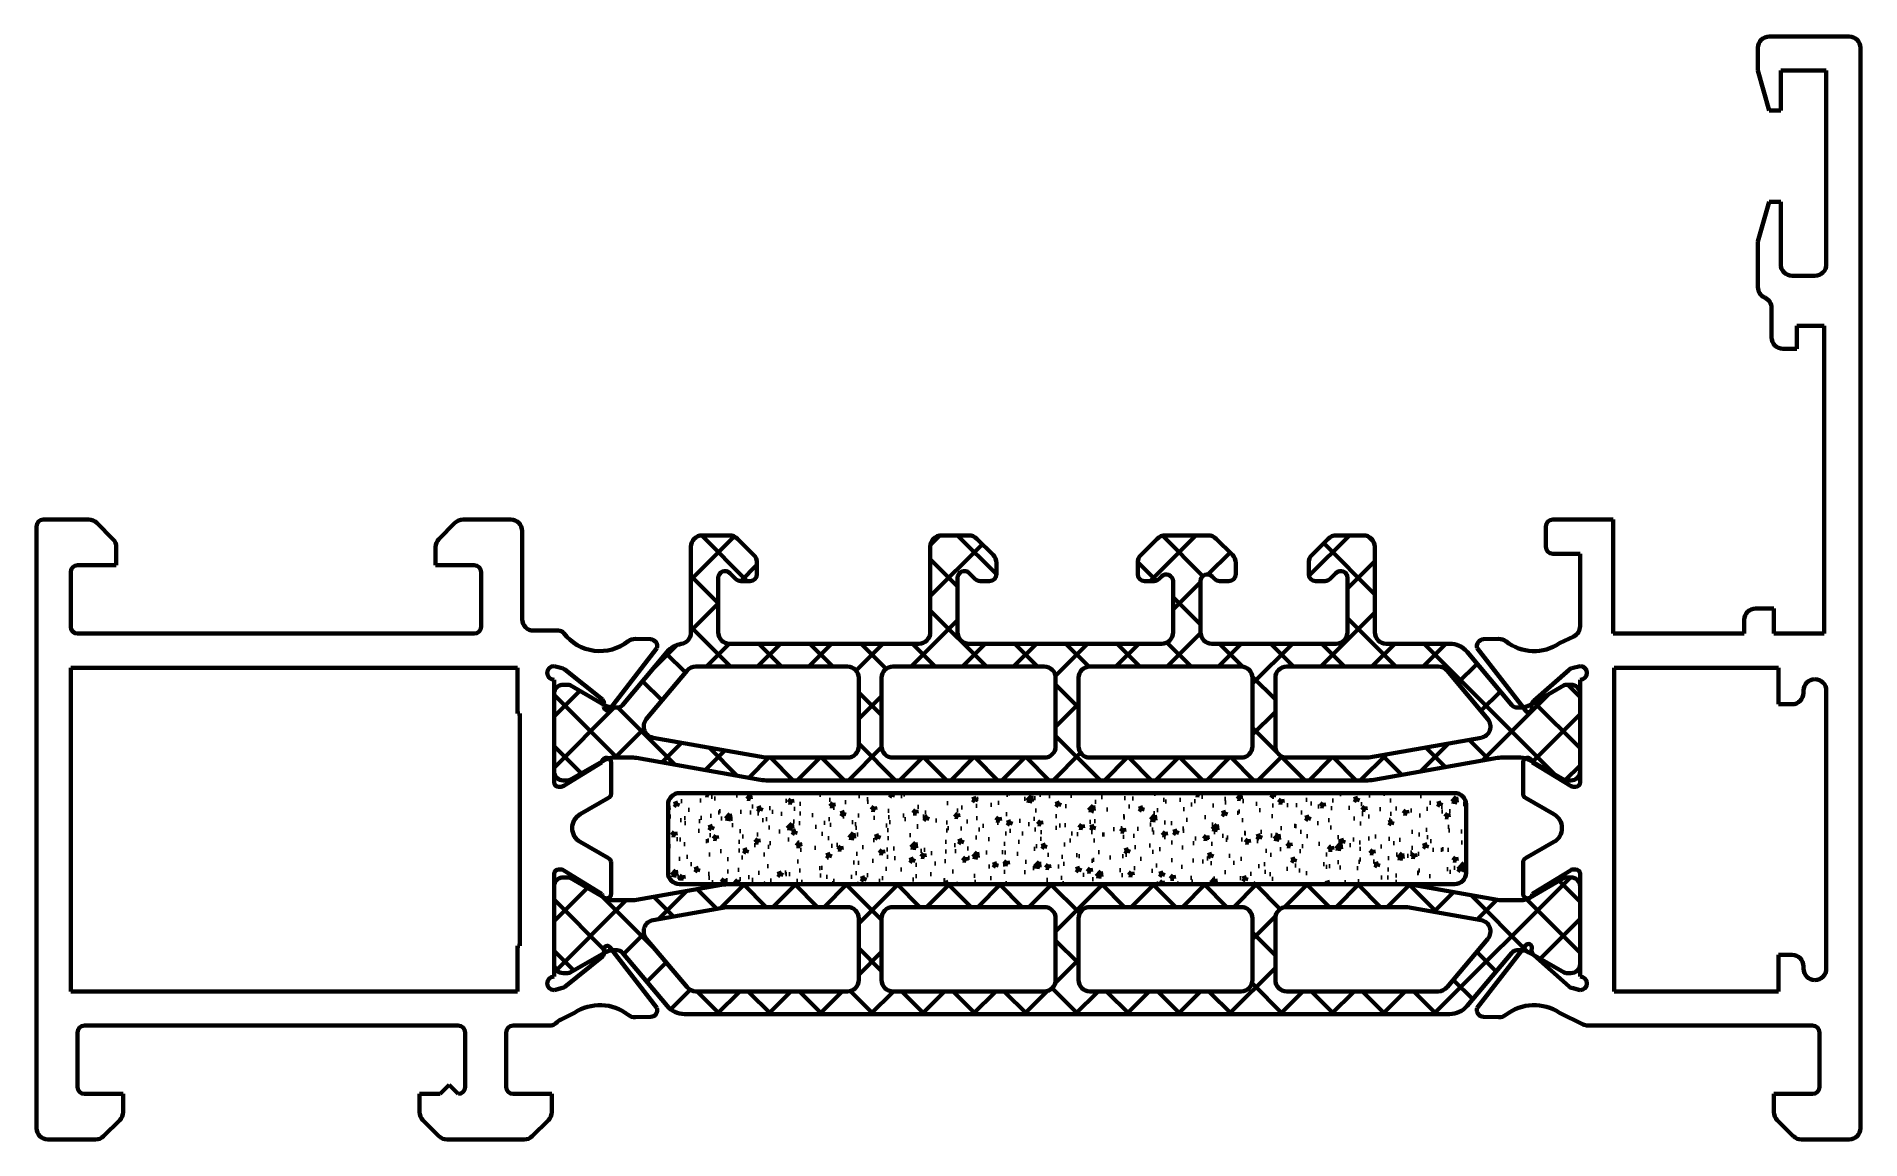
# Model space of a CAD drawing. Header units: millimetres. Extents: x -26.4 to 53.6, y 85.7 to 134.1.
import ezdxf

# ---------------------------------------------------------------- set-up
doc = ezdxf.new("R2010")
doc.units = ezdxf.units.MM
pattern_1 = [(45, (-228.8595, 43.0343), (-1.122532, 1.122532), []), (135, (-228.8595, 43.0343), (-1.122532, -1.122532), [])]

msp = doc.modelspace()

# ---------------------------------------------------------------- hatches: boundary and pattern name
at = {"lineweight": 100}
h = msp.add_hatch(dxfattribs=at)
h.set_pattern_fill('ANSI37', color=8, scale=0.5, style=0)
h.set_pattern_definition(pattern_1)
h.paths.add_polyline_path([(-0.704, 104.804, -0.223481), (-0.935, 104.695), (-1.098, 104.695, -0.131829), (-1.498, 104.803), (-2.999, 105.671, 0.240571), (-3.181, 105.676, 0.50902), (-3.704, 105.295), (-3.704, 101.895, 0.50902), (-3.181, 101.514, 0.253199), (-2.991, 101.524), (-1.498, 102.388, -0.131829), (-1.098, 102.495), (-0.156, 102.495), (5.343, 101.525, 0.043661), (5.691, 101.495), (31.901, 101.495, 0.043661), (32.248, 101.525), (37.747, 102.495), (38.69, 102.495, -0.131829), (39.09, 102.388), (40.591, 101.52, 0.240571), (40.773, 101.514, 0.50902), (41.296, 101.895), (41.296, 105.295, 0.50902), (40.773, 105.676, 0.253199), (40.583, 105.666), (39.09, 104.803, -0.131829), (38.69, 104.695), (38.527, 104.695, -0.21991), (38.298, 104.801), (36.337, 107.138, 0.221695), (35.571, 107.495), (32.796, 107.495, -0.414214), (32.296, 107.995), (32.296, 111.745, 0.414214), (31.796, 112.245), (30.603, 112.245, 0.198912), (30.249, 112.099), (29.542, 111.392, 0.198912), (29.396, 111.038), (29.396, 110.545, 0.414214), (29.696, 110.245), (30.11, 110.245, 0.198912), (30.322, 110.333), (30.584, 110.594, -0.668179), (31.096, 110.382), (31.096, 107.995, -0.414214), (30.596, 107.495), (25.146, 107.495, -0.414214), (24.646, 107.995), (24.646, 110.232, -0.668179), (25.158, 110.444), (25.27, 110.333, 0.198912), (25.482, 110.245), (25.896, 110.245, 0.414214), (26.196, 110.545), (26.196, 111.038, 0.198912), (26.049, 111.392), (25.342, 112.099, 0.198912), (24.989, 112.245), (23.103, 112.245, 0.198912), (22.749, 112.099), (22.042, 111.392, 0.198912), (21.896, 111.038), (21.896, 110.545, 0.414214), (22.196, 110.245), (22.61, 110.245, 0.277739), (22.887, 110.384, -0.765441), (23.446, 110.232), (23.446, 107.995, -0.414214), (22.946, 107.495), (14.496, 107.495, -0.414214), (13.996, 107.995), (13.996, 110.382, -0.668179), (14.508, 110.594), (14.77, 110.333, 0.198912), (14.982, 110.245), (15.396, 110.245, 0.414214), (15.696, 110.545), (15.696, 111.038, 0.198912), (15.549, 111.392), (14.842, 112.099, 0.198912), (14.489, 112.245), (13.296, 112.245, 0.414214), (12.796, 111.745), (12.796, 107.995, -0.414214), (12.296, 107.495), (3.996, 107.495, -0.414214), (3.496, 107.995), (3.496, 110.382, -0.668179), (4.008, 110.594), (4.27, 110.333, 0.198912), (4.482, 110.245), (4.896, 110.245, 0.414214), (5.196, 110.545), (5.196, 111.038, 0.198912), (5.049, 111.392), (4.342, 112.099, 0.198912), (3.989, 112.245), (2.796, 112.245, 0.414214), (2.296, 111.745), (2.296, 107.978, -0.370782), (1.871, 107.484, 0.182522), (1.255, 107.138)])
h.paths.add_polyline_path([(2.132, 106.316, -0.221695), (2.515, 106.495), (9.161, 106.495, -0.414214), (9.661, 105.995), (9.661, 102.995, -0.414214), (9.161, 102.495), (5.603, 102.495), (0.639, 103.37, -0.57735), (0.343, 104.184)], flags=16)
h.paths.add_polyline_path([(10.661, 105.995, -0.414214), (11.161, 106.495), (17.796, 106.495, -0.414214), (18.296, 105.995), (18.296, 102.995, -0.414214), (17.796, 102.495), (11.161, 102.495, -0.414214), (10.661, 102.995)], flags=16)
h.paths.add_polyline_path([(19.296, 105.995, -0.414214), (19.796, 106.495), (26.431, 106.495, -0.414214), (26.931, 105.995), (26.931, 102.995, -0.414214), (26.431, 102.495), (19.796, 102.495, -0.414214), (19.296, 102.995)], flags=16)
h.paths.add_polyline_path([(27.931, 105.995, -0.414214), (28.431, 106.495), (35.077, 106.495, -0.221695), (35.46, 106.316), (37.249, 104.184, -0.57735), (36.953, 103.37), (31.989, 102.495), (28.431, 102.495, -0.414214), (27.931, 102.995)], flags=16)
h = msp.add_hatch(dxfattribs=at)
h.set_pattern_fill('AR-CONC', color=8, scale=0.01, style=0)
h.set_pattern_definition([(50, (186.3985, -1836.2919), (1.8218467, -0.1593909), [0.1905, -2.0955]), (355, (186.3985, -1836.2919), (-0.3524283, 1.9105664), [0.1524, -1.6764]), (100.451, (186.5503, -1836.3052), (1.469425, 1.7511669), [0.1619, -1.7809]), (46.1842, (186.3985, -1835.7839), (2.7107904, -0.4204233), [0.28575, -3.14325]), (96.6356, (186.6244, -1835.819), (2.3740423, 2.4742556), [0.24285, -2.67135]), (351.184, (186.3985, -1835.784), (2.374046, 2.474251), [0.2286, -2.5146]), (21, (186.6525, -1835.9109), (1.5161488, -1.0226552), [0.1905, -2.0955]), (326, (186.6525, -1835.9109), (0.6180203, 1.8418797), [0.1524, -1.6764]), (71.4514, (186.7789, -1835.9961), (2.1341649, 0.8192286), [0.1619, -1.7809]), (37.5, (186.3985, -1836.2919), (0.03088603, 0.84555039), [0, -1.65608, 0, -1.7018, 0, -1.68275]), (7.5, (186.3985, -1836.2919), (0.66819663, 1.00180575), [0, -0.97028, 0, -1.61798, 0, -0.64135]), (327.5, (185.8321, -1836.2919), (1.35590595, -0.05728744), [0, -0.635, 0, -1.9812, 0, -2.6289]), (317.5, (185.5781, -1836.2919), (1.4812918, 0.2542649), [0, -0.8255, 0, -1.31572, 0, -1.8669])])
edge = h.paths.add_edge_path()
edge.add_line((1.296, 100.441), (1.296, 97.441))
edge.add_arc((1.796, 97.441), 0.5, 180, 270)
edge.add_line((1.796, 96.941), (35.796, 96.941))
edge.add_arc((35.796, 97.441), 0.5, 270, 360)
edge.add_line((36.296, 97.441), (36.296, 100.441))
edge.add_arc((35.796, 100.441), 0.5, 0, 90)
edge.add_line((35.796, 100.941), (1.796, 100.941))
edge.add_arc((1.796, 100.441), 0.5, 90, 180)
h = msp.add_hatch(dxfattribs=at)
h.set_pattern_fill('ANSI37', color=8, scale=0.5, style=0)
h.set_pattern_definition(pattern_1)
edge = h.paths.add_edge_path(flags=16)
edge.add_line((28.431, 92.241), (35.077, 92.241))
edge.add_arc((35.077, 92.741), 0.5, 270, 320)
edge.add_line((35.46, 92.42), (37.249, 94.552))
edge.add_arc((36.866, 94.874), 0.5, 320, 440)
edge.add_line((36.953, 95.366), (33.733, 95.934))
edge.add_arc((33.646, 95.441), 0.5, 80, 90)
edge.add_line((33.646, 95.941), (28.431, 95.941))
edge.add_arc((28.431, 95.441), 0.5, 90, 180)
edge.add_line((27.931, 95.441), (27.931, 92.741))
edge.add_arc((28.431, 92.741), 0.5, 180, 270)
edge = h.paths.add_edge_path(flags=16)
edge.add_line((26.431, 95.941), (19.796, 95.941))
edge.add_arc((19.796, 95.441), 0.5, 90, 180)
edge.add_line((19.296, 95.441), (19.296, 92.741))
edge.add_arc((19.796, 92.741), 0.5, 180, 270)
edge.add_line((19.796, 92.241), (26.431, 92.241))
edge.add_arc((26.431, 92.741), 0.5, 270, 360)
edge.add_line((26.931, 92.741), (26.931, 95.441))
edge.add_arc((26.431, 95.441), 0.5, 360, 450)
edge = h.paths.add_edge_path(flags=16)
edge.add_line((17.796, 95.941), (11.161, 95.941))
edge.add_arc((11.161, 95.441), 0.5, 90, 180)
edge.add_line((10.661, 95.441), (10.661, 92.741))
edge.add_arc((11.161, 92.741), 0.5, 180, 270)
edge.add_line((11.161, 92.241), (17.796, 92.241))
edge.add_arc((17.796, 92.741), 0.5, 270, 360)
edge.add_line((18.296, 92.741), (18.296, 95.441))
edge.add_arc((17.796, 95.441), 0.5, 360, 450)
edge = h.paths.add_edge_path()
edge.add_line((18.796, 96.941), (3.989, 96.941))
edge.add_arc((3.989, 94.941), 2, 90, 100)
edge.add_line((3.642, 96.911), (-0.087, 96.253))
edge.add_arc((-0.226, 97.041), 0.8, 270, 280, ccw=False)
edge.add_line((-0.226, 96.241), (-1.098, 96.241))
edge.add_arc((-1.098, 97.041), 0.8, 239.96029, 270, ccw=False)
edge.add_line((-1.498, 96.349), (-2.999, 97.217))
edge.add_arc((-3.095, 97.041), 0.2, 61.32424, 90)
edge.add_line((-3.095, 97.241), (-3.304, 97.241))
edge.add_arc((-3.304, 96.841), 0.4, 90, 180)
edge.add_line((-3.704, 96.841), (-3.704, 93.441))
edge.add_arc((-3.304, 93.441), 0.4, 180, 270)
edge.add_line((-3.304, 93.041), (-3.095, 93.041))
edge.add_arc((-3.095, 93.241), 0.2, 270, 298.67576)
edge.add_line((-2.999, 93.066), (-1.498, 93.934))
edge.add_arc((-1.098, 93.241), 0.8, 90, 120.03971, ccw=False)
edge.add_line((-1.098, 94.041), (-0.935, 94.041))
edge.add_arc((-0.935, 93.741), 0.3, 39.61, 90, ccw=False)
edge.add_line((-0.704, 93.933), (1.255, 91.599))
edge.add_arc((2.021, 92.241), 1, 220, 270)
edge.add_line((2.021, 91.241), (18.796, 91.241))
edge.add_line((18.796, 91.241), (35.571, 91.241))
edge.add_arc((35.571, 92.241), 1, 270, 320)
edge.add_line((36.337, 91.599), (38.296, 93.933))
edge.add_arc((38.527, 93.741), 0.3, 90, 140.39, ccw=False)
edge.add_line((38.527, 94.041), (38.69, 94.041))
edge.add_arc((38.69, 93.241), 0.8, 59.96029, 90, ccw=False)
edge.add_line((39.09, 93.934), (40.591, 93.066))
edge.add_arc((40.687, 93.241), 0.2, 241.32424, 270)
edge.add_line((40.687, 93.041), (40.896, 93.041))
edge.add_arc((40.896, 93.441), 0.4, 270, 360)
edge.add_line((41.296, 93.441), (41.296, 96.841))
edge.add_arc((40.896, 96.841), 0.4, 360, 450)
edge.add_line((40.896, 97.241), (40.687, 97.241))
edge.add_arc((40.687, 97.041), 0.2, 90, 118.67576)
edge.add_line((40.591, 97.217), (39.09, 96.349))
edge.add_arc((38.69, 97.041), 0.8, 270, 300.03971, ccw=False)
edge.add_line((38.69, 96.241), (37.817, 96.241))
edge.add_arc((37.817, 97.041), 0.8, 260, 270, ccw=False)
edge.add_line((37.678, 96.253), (33.95, 96.911))
edge.add_arc((33.602, 94.941), 2, 80, 90)
edge.add_line((33.602, 96.941), (18.796, 96.941))
edge = h.paths.add_edge_path(flags=16)
edge.add_line((9.161, 95.941), (3.946, 95.941))
edge.add_arc((3.946, 95.441), 0.5, 90, 100)
edge.add_line((3.859, 95.934), (0.639, 95.366))
edge.add_arc((0.726, 94.874), 0.5, 100, 220)
edge.add_line((0.343, 94.552), (2.132, 92.42))
edge.add_arc((2.515, 92.741), 0.5, 220, 270)
edge.add_line((2.515, 92.241), (9.161, 92.241))
edge.add_arc((9.161, 92.741), 0.5, 270, 360)
edge.add_line((9.661, 92.741), (9.661, 95.441))
edge.add_arc((9.161, 95.441), 0.5, 0, 90)

# ---------------------------------------------------------------- linework, layer by layer
at = {"lineweight": 100, "ltscale": 10}
for p, q in [((49.096, 132.639), (49.096, 133.638)), ((49.596, 134.138), (53.096, 134.138)), ((53.596, 133.638), (53.596, 86.238)), ((49.596, 130.889), (49.096, 132.639)), ((52.096, 132.639), (50.096, 132.639)), ((50.096, 132.639), (50.096, 130.889)), ((52.096, 124.139), (52.096, 132.639)), ((50.096, 130.889), (49.596, 130.889)), ((49.096, 125.139), (49.596, 126.889)), ((49.596, 126.889), (50.096, 126.889)), ((50.096, 126.889), (50.096, 124.139)), ((49.096, 123.139), (49.096, 125.139)), ((50.596, 123.639), (51.596, 123.639)), ((49.696, 120.937), (49.696, 122.222)), ((51.996, 121.437), (50.796, 121.437)), ((50.796, 121.437), (50.796, 120.437)), ((51.996, 107.937), (51.996, 121.437)), ((50.796, 120.437), (50.196, 120.437)), ((-24.111, 112.938), (-26.104, 112.938)), ((-5.604, 112.938), (-7.697, 112.938)), ((40.096, 112.938), (42.746, 112.938)), ((42.746, 112.938), (42.746, 107.937)), ((-26.404, 112.638), (-26.404, 86.238)), ((-23.051, 112.085), (-23.758, 112.792)), ((-8.051, 112.792), (-8.758, 112.085)), ((-5.104, 108.568), (-5.104, 112.438)), ((39.796, 111.738), (39.796, 112.638)), ((-22.904, 110.938), (-22.904, 111.731)), ((-8.904, 111.731), (-8.904, 110.938)), ((41.296, 111.438), (40.096, 111.438)), ((41.296, 108.264), (41.296, 111.438)), ((-24.904, 108.238), (-24.904, 110.638)), ((-24.604, 110.938), (-22.904, 110.938)), ((-8.904, 110.938), (-7.204, 110.938)), ((-6.904, 110.638), (-6.904, 108.238)), ((48.996, 109.037), (49.796, 109.037)), ((49.796, 109.037), (49.796, 107.937)), ((-3.513, 108.068), (-4.604, 108.068)), ((48.496, 107.937), (48.496, 108.537)), ((-7.204, 107.938), (-24.604, 107.938)), ((-1.256, 104.627), (0.808, 107.293)), ((0.527, 107.687), (-0.13, 107.706)), ((0.529, 107.687), (0.527, 107.687)), ((38.912, 104.545), (36.784, 107.293)), ((37.063, 107.687), (37.065, 107.687)), ((37.065, 107.687), (37.722, 107.706)), ((40.4, 107.513), (41.016, 107.815)), ((42.746, 107.937), (48.496, 107.937)), ((49.796, 107.937), (51.996, 107.937)), ((-24.904, 92.238), (-24.904, 106.438)), ((-24.904, 106.438), (-5.304, 106.438)), ((-5.304, 106.438), (-5.304, 104.438)), ((-3.704, 106.516), (-3.349, 106.42)), ((41.296, 106.516), (40.931, 106.418)), ((49.996, 106.438), (42.796, 106.438)), ((42.796, 106.438), (42.796, 92.238)), ((49.996, 104.838), (49.996, 106.438)), ((-3.704, 101.416), (-3.704, 105.916)), ((-3.229, 106.362), (-1.586, 105.039)), ((40.811, 106.352), (39.265, 104.983)), ((41.296, 101.416), (41.296, 105.916)), ((51.596, 105.938), (51.596, 105.938)), ((-1.511, 104.877), (-1.517, 104.721)), ((50.596, 104.838), (49.996, 104.838)), ((51.096, 105.438), (51.096, 105.338)), ((52.096, 93.238), (52.096, 105.438)), ((-5.304, 104.438), (-5.204, 104.438)), ((-5.204, 104.438), (-5.204, 94.238)), ((-1.604, 102.282), (-3.28, 101.26)), ((-1.204, 100.904), (-1.204, 102.288)), ((38.796, 100.904), (38.796, 102.288)), ((39.196, 102.282), (40.872, 101.26)), ((-3.436, 101.216), (-3.504, 101.216)), ((41.028, 101.216), (41.096, 101.216)), ((-2.559, 100.011), (-1.309, 100.728)), ((-1.309, 100.728), (-1.309, 100.728)), ((40.151, 100.011), (38.901, 100.728)), ((38.901, 100.728), (38.901, 100.728)), ((-1.309, 98.079), (-2.559, 98.796)), ((38.901, 98.079), (40.151, 98.796)), ((-1.309, 98.079), (-1.309, 98.079)), ((-1.204, 96.519), (-1.204, 97.903)), ((38.796, 96.519), (38.796, 97.903)), ((38.901, 98.079), (38.901, 98.079)), ((-3.704, 92.891), (-3.704, 97.391)), ((-3.504, 97.591), (-3.436, 97.591)), ((-3.28, 97.547), (-1.604, 96.525)), ((40.872, 97.547), (39.196, 96.525)), ((41.096, 97.591), (41.028, 97.591)), ((41.296, 92.891), (41.296, 97.391)), ((-5.204, 94.238), (-5.304, 94.238)), ((-5.304, 94.238), (-5.304, 92.238)), ((-1.586, 93.768), (-3.229, 92.445)), ((-1.517, 94.086), (-1.511, 93.93)), ((0.808, 91.514), (-1.256, 94.18)), ((36.784, 91.514), (38.912, 94.262)), ((39.265, 93.824), (40.811, 92.455)), ((49.996, 92.238), (49.996, 93.838)), ((49.996, 93.838), (50.596, 93.838)), ((51.096, 93.338), (51.096, 93.238)), ((-5.304, 92.238), (-24.904, 92.238)), ((-3.33, 92.392), (-3.704, 92.291)), ((40.931, 92.389), (41.296, 92.291)), ((42.796, 92.238), (49.996, 92.238)), ((51.596, 92.738), (51.596, 92.738)), ((-3.424, 90.992), (-2.808, 91.294)), ((41.429, 90.79), (40.4, 91.294)), ((-24.604, 88.038), (-24.604, 90.438)), ((-24.304, 90.738), (-7.904, 90.738)), ((-7.604, 90.438), (-7.604, 88.038)), ((-5.804, 88.038), (-5.804, 90.438)), ((-5.504, 90.738), (-3.923, 90.738)), ((-0.13, 91.101), (0.527, 91.12)), ((0.527, 91.12), (0.537, 91.12)), ((37.065, 91.12), (37.063, 91.12)), ((37.722, 91.101), (37.065, 91.12)), ((51.496, 90.738), (41.649, 90.738)), ((51.796, 88.038), (51.796, 90.438)), ((-8.304, 88.138), (-8.704, 87.738)), ((-7.904, 87.738), (-8.304, 88.138)), ((-22.604, 87.738), (-24.304, 87.738)), ((-22.604, 86.946), (-22.604, 87.738)), ((-8.704, 87.738), (-9.604, 87.738)), ((-9.604, 87.738), (-9.604, 86.946)), ((-3.804, 87.738), (-5.504, 87.738)), ((-3.804, 86.946), (-3.804, 87.738)), ((49.796, 86.946), (49.796, 87.738)), ((49.796, 87.738), (51.496, 87.738)), ((-23.458, 85.885), (-22.751, 86.592)), ((-9.458, 86.592), (-8.751, 85.885)), ((-4.658, 85.885), (-3.951, 86.592)), ((50.649, 85.885), (49.942, 86.592)), ((-25.904, 85.738), (-23.811, 85.738)), ((-8.397, 85.738), (-5.011, 85.738)), ((53.096, 85.738), (51.003, 85.738))]:
    msp.add_line(p, q, dxfattribs=at)
at = {"color": 8, "lineweight": 100}
for p, q in [((3.989, 112.245), (2.796, 112.245)), ((5.049, 111.392), (4.342, 112.099)), ((14.489, 112.245), (13.296, 112.245)), ((15.549, 111.392), (14.842, 112.099)), ((22.749, 112.099), (22.042, 111.392)), ((24.989, 112.245), (23.103, 112.245)), ((26.049, 111.392), (25.342, 112.099)), ((30.249, 112.099), (29.542, 111.392)), ((31.796, 112.245), (30.603, 112.245)), ((2.296, 111.745), (2.296, 107.978)), ((12.796, 111.745), (12.796, 107.995)), ((32.296, 107.995), (32.296, 111.745)), ((4.008, 110.594), (4.27, 110.333)), ((5.196, 110.545), (5.196, 111.038)), ((14.508, 110.594), (14.77, 110.333)), ((15.696, 110.545), (15.696, 111.038)), ((21.896, 111.038), (21.896, 110.545)), ((22.822, 110.333), (22.934, 110.444)), ((25.158, 110.444), (25.27, 110.333)), ((26.196, 110.545), (26.196, 111.038)), ((29.396, 111.038), (29.396, 110.545)), ((30.322, 110.333), (30.584, 110.594)), ((3.496, 107.995), (3.496, 110.382)), ((4.482, 110.245), (4.896, 110.245)), ((13.996, 107.995), (13.996, 110.382)), ((14.982, 110.245), (15.396, 110.245)), ((22.196, 110.245), (22.61, 110.245)), ((23.446, 110.232), (23.446, 107.995)), ((24.646, 107.995), (24.646, 110.232)), ((25.482, 110.245), (25.896, 110.245)), ((29.696, 110.245), (30.11, 110.245)), ((31.096, 110.382), (31.096, 107.995)), ((12.296, 107.495), (3.996, 107.495)), ((22.946, 107.495), (14.496, 107.495)), ((30.596, 107.495), (25.146, 107.495)), ((35.571, 107.495), (32.796, 107.495)), ((1.255, 107.138), (-0.704, 104.804)), ((9.161, 106.495), (2.515, 106.495)), ((11.161, 106.495), (17.796, 106.495)), ((26.431, 106.495), (19.796, 106.495)), ((28.431, 106.495), (35.077, 106.495)), ((38.296, 104.804), (36.337, 107.138)), ((-3.095, 105.695), (-3.304, 105.695)), ((-1.498, 104.803), (-2.999, 105.671)), ((2.132, 106.316), (0.343, 104.184)), ((9.661, 102.995), (9.661, 105.995)), ((10.661, 102.995), (10.661, 105.995)), ((18.296, 105.995), (18.296, 102.995)), ((19.296, 105.995), (19.296, 102.995)), ((26.931, 102.995), (26.931, 105.995)), ((27.931, 102.995), (27.931, 105.995)), ((35.46, 106.316), (37.249, 104.184)), ((40.591, 105.671), (39.09, 104.803)), ((40.896, 105.695), (40.687, 105.695)), ((-3.704, 105.295), (-3.704, 101.895)), ((41.296, 101.895), (41.296, 105.295)), ((-0.935, 104.695), (-1.098, 104.695)), ((38.69, 104.695), (38.527, 104.695)), ((0.639, 103.37), (5.56, 102.503)), ((36.953, 103.37), (32.032, 102.503)), ((-1.098, 102.495), (-0.226, 102.495)), ((-0.087, 102.483), (5.343, 101.525)), ((5.647, 102.495), (9.161, 102.495)), ((17.796, 102.495), (11.161, 102.495)), ((19.796, 102.495), (26.431, 102.495)), ((31.945, 102.495), (28.431, 102.495)), ((32.248, 101.525), (37.678, 102.483)), ((37.817, 102.495), (38.69, 102.495)), ((-2.999, 101.52), (-1.498, 102.388)), ((39.09, 102.388), (40.591, 101.52)), ((-3.304, 101.495), (-3.095, 101.495)), ((35.796, 100.941), (1.796, 100.941)), ((5.691, 101.495), (31.901, 101.495)), ((40.687, 101.495), (40.896, 101.495)), ((1.296, 100.441), (1.296, 97.441)), ((36.296, 97.441), (36.296, 100.441)), ((-3.704, 96.841), (-3.704, 93.441)), ((-3.095, 97.241), (-3.304, 97.241)), ((-1.498, 96.349), (-2.999, 97.217)), ((3.642, 96.911), (-0.087, 96.253)), ((1.796, 96.941), (35.796, 96.941)), ((18.796, 96.941), (3.989, 96.941)), ((33.602, 96.941), (18.796, 96.941)), ((37.678, 96.253), (33.95, 96.911)), ((40.591, 97.217), (39.09, 96.349)), ((40.896, 97.241), (40.687, 97.241)), ((41.296, 93.441), (41.296, 96.841)), ((-0.226, 96.241), (-1.098, 96.241)), ((38.69, 96.241), (37.817, 96.241)), ((3.859, 95.934), (0.639, 95.366)), ((9.161, 95.941), (3.946, 95.941)), ((9.661, 92.741), (9.661, 95.441)), ((10.661, 95.441), (10.661, 92.741)), ((17.796, 95.941), (11.161, 95.941)), ((18.296, 92.741), (18.296, 95.441)), ((19.296, 95.441), (19.296, 92.741)), ((26.431, 95.941), (19.796, 95.941)), ((26.931, 92.741), (26.931, 95.441)), ((27.931, 95.441), (27.931, 92.741)), ((33.646, 95.941), (28.431, 95.941)), ((36.953, 95.366), (33.733, 95.934)), ((0.343, 94.552), (2.132, 92.42)), ((35.46, 92.42), (37.249, 94.552)), ((-2.999, 93.066), (-1.498, 93.934)), ((-1.098, 94.041), (-0.935, 94.041)), ((-0.704, 93.933), (1.255, 91.599)), ((36.337, 91.599), (38.296, 93.933)), ((38.527, 94.041), (38.69, 94.041)), ((39.09, 93.934), (40.591, 93.066)), ((-3.304, 93.041), (-3.095, 93.041)), ((40.687, 93.041), (40.896, 93.041)), ((2.515, 92.241), (9.161, 92.241)), ((11.161, 92.241), (17.796, 92.241)), ((19.796, 92.241), (26.431, 92.241)), ((28.431, 92.241), (35.077, 92.241)), ((2.021, 91.241), (18.796, 91.241)), ((18.796, 91.241), (35.571, 91.241))]:
    msp.add_line(p, q, dxfattribs=at)
at = {"lineweight": 100, "ltscale": 10}
for centre, radius, start, end in [((49.596, 133.638), 0.5, 90, 180), ((53.096, 133.638), 0.5, 360, 90), ((50.596, 124.139), 0.5, 180, 270), ((51.596, 124.139), 0.5, 270, 360), ((49.596, 123.139), 0.5, 180, 246.4225), ((49.196, 122.222), 0.5, 360, 66.4225), ((50.196, 120.937), 0.5, 180, 270), ((-26.104, 112.638), 0.3, 90, 180), ((-24.111, 112.438), 0.5, 45, 90), ((-7.697, 112.438), 0.5, 90, 135), ((-5.604, 112.438), 0.5, 0, 90), ((40.096, 112.638), 0.3, 90, 180), ((-23.404, 111.731), 0.5, 0, 45), ((-8.404, 111.731), 0.5, 135, 180), ((40.096, 111.738), 0.3, 180, 270), ((-24.604, 110.638), 0.3, 90, 180), ((-7.204, 110.638), 0.3, 360, 90), ((48.996, 108.537), 0.5, 90, 180), ((-24.604, 108.238), 0.3, 180, 270), ((-7.204, 108.238), 0.3, 270, 0), ((-4.604, 108.568), 0.5, 180, 270), ((-3.513, 107.768), 0.3, 37.57117, 90), ((40.796, 108.264), 0.5, 296.12703, 0), ((-1.69, 109.171), 2, 217.57117, 308.19423), ((-0.144, 107.206), 0.5, 88.37625, 128.19423), ((0.523, 107.387), 0.3, 341.74858, 88.86602), ((37.069, 107.387), 0.3, 91.13398, 198.25142), ((37.736, 107.206), 0.5, 51.80577, 91.62375), ((39.282, 109.171), 2, 231.80577, 303.99705), ((-3.704, 106.216), 0.3, 90, 270), ((-3.417, 106.128), 0.3, 51.17602, 76.87288), ((41.009, 106.128), 0.3, 105.06356, 131.53851), ((41.296, 106.216), 0.3, 270, 90), ((51.596, 105.438), 0.5, 90, 180), ((51.596, 105.438), 0.5, 0, 90), ((-1.711, 104.884), 0.2, 358, 51.17602), ((39.463, 104.758), 0.3, 131.53851, 195.69277), ((50.596, 105.338), 0.5, 270, 0), ((-1.371, 104.716), 0.146, 178, 322.25392), ((39.03, 104.637), 0.15, 217.74608, 15.69277), ((-1.404, 102.288), 0.2, 0, 181.77363), ((38.996, 102.288), 0.2, 358.22637, 180), ((-3.504, 101.416), 0.2, 180, 270), ((-3.436, 101.516), 0.3, 270, 301.38013), ((-1.404, 100.904), 0.2, 298.30547, 0), ((38.996, 100.904), 0.2, 180, 241.69453), ((41.028, 101.516), 0.3, 238.61987, 270), ((41.096, 101.416), 0.2, 270, 360), ((-2.211, 99.403), 0.7, 119.84688, 240.15312), ((39.803, 99.403), 0.7, 299.84688, 60.15312), ((-1.404, 97.903), 0.2, 0, 61.69453), ((38.996, 97.903), 0.2, 118.30547, 180), ((-3.504, 97.391), 0.2, 90, 180), ((-3.436, 97.291), 0.3, 58.61987, 90), ((41.028, 97.291), 0.3, 90, 121.38013), ((41.096, 97.391), 0.2, 0, 90), ((-1.404, 96.519), 0.2, 178.22637, 0), ((38.996, 96.519), 0.2, 180, 1.77363), ((-1.711, 93.923), 0.2, 308.82398, 2), ((-1.371, 94.091), 0.146, 37.74608, 182), ((39.03, 94.17), 0.15, 344.30723, 142.25392), ((39.463, 94.049), 0.3, 164.30723, 228.46149), ((50.596, 93.338), 0.5, 360, 90), ((-3.704, 92.591), 0.3, 90, 270), ((41.296, 92.591), 0.3, 270, 90), ((51.596, 93.238), 0.5, 180, 270), ((51.596, 93.238), 0.5, 270, 0), ((-3.417, 92.679), 0.3, 287, 308.82398), ((41.009, 92.679), 0.3, 228.46149, 254.93644), ((-1.69, 89.636), 2, 51.80577, 123.99705), ((-0.144, 91.601), 0.5, 231.80577, 271.62375), ((0.523, 91.42), 0.3, 272.60541, 18.25142), ((37.069, 91.42), 0.3, 161.74858, 268.86602), ((37.736, 91.601), 0.5, 268.37625, 308.19423), ((39.282, 89.636), 2, 56.00295, 128.19423), ((-24.304, 90.438), 0.3, 90, 180), ((-7.904, 90.438), 0.3, 0, 90), ((-5.504, 90.438), 0.3, 90, 180), ((-3.923, 91.238), 0.5, 270, 315.96539), ((-3.204, 90.543), 0.5, 116.12703, 135.96539), ((41.649, 91.238), 0.5, 243.87297, 270), ((51.496, 90.438), 0.3, 0, 90), ((-24.304, 88.038), 0.3, 180, 270), ((-7.904, 88.038), 0.3, 270, 0), ((-5.504, 88.038), 0.3, 180, 270), ((51.496, 88.038), 0.3, 270, 360), ((-23.104, 86.946), 0.5, 315, 360), ((-9.104, 86.946), 0.5, 180, 225), ((-4.304, 86.946), 0.5, 315, 360), ((50.296, 86.946), 0.5, 180, 225), ((-25.904, 86.238), 0.5, 180, 270), ((-23.811, 86.238), 0.5, 270, 315), ((-8.397, 86.238), 0.5, 225, 270), ((-5.011, 86.238), 0.5, 270, 315), ((51.003, 86.238), 0.5, 225, 270), ((53.096, 86.238), 0.5, 270, 360)]:
    msp.add_arc(centre, radius, start, end, dxfattribs=at)
at = {"color": 8, "lineweight": 100}
for centre, radius, start, end in [((2.796, 111.745), 0.5, 90, 180), ((3.989, 111.745), 0.5, 45, 90), ((13.296, 111.745), 0.5, 90, 180), ((14.489, 111.745), 0.5, 45, 90), ((23.103, 111.745), 0.5, 90, 135), ((24.989, 111.745), 0.5, 45, 90), ((30.603, 111.745), 0.5, 90, 135), ((31.796, 111.745), 0.5, 360, 90), ((4.696, 111.038), 0.5, 360, 45), ((15.196, 111.038), 0.5, 0, 45), ((22.396, 111.038), 0.5, 135, 180), ((25.696, 111.038), 0.5, 0, 45), ((29.896, 111.038), 0.5, 135, 180), ((3.796, 110.382), 0.3, 45, 180), ((4.896, 110.545), 0.3, 270, 0), ((14.296, 110.382), 0.3, 45, 180), ((15.396, 110.545), 0.3, 270, 0), ((22.196, 110.545), 0.3, 180, 270), ((23.146, 110.232), 0.3, 0, 135), ((24.946, 110.232), 0.3, 45, 180), ((25.896, 110.545), 0.3, 270, 0), ((29.696, 110.545), 0.3, 180, 270), ((30.796, 110.382), 0.3, 360, 135), ((4.482, 110.545), 0.3, 225, 270), ((14.982, 110.545), 0.3, 225, 270), ((22.61, 110.545), 0.3, 270, 315), ((25.482, 110.545), 0.3, 225, 270), ((30.11, 110.545), 0.3, 270, 315), ((2.021, 106.495), 1, 98.62445, 140), ((1.796, 107.978), 0.5, 278.62445, 0), ((3.996, 107.995), 0.5, 180, 270), ((12.296, 107.995), 0.5, 270, 0), ((14.496, 107.995), 0.5, 180, 270), ((22.946, 107.995), 0.5, 270, 0), ((25.146, 107.995), 0.5, 180, 270), ((30.596, 107.995), 0.5, 270, 0), ((32.796, 107.995), 0.5, 180, 270), ((35.571, 106.495), 1, 40, 90), ((2.515, 105.995), 0.5, 90, 140), ((9.161, 105.995), 0.5, 0, 90), ((11.161, 105.995), 0.5, 90, 180), ((17.796, 105.995), 0.5, 0, 90), ((19.796, 105.995), 0.5, 90, 180), ((26.431, 105.995), 0.5, 0, 90), ((28.431, 105.995), 0.5, 90, 180), ((35.077, 105.995), 0.5, 40, 90), ((-3.304, 105.295), 0.4, 90, 180), ((-3.095, 105.495), 0.2, 61.32424, 90), ((40.687, 105.495), 0.2, 90, 118.67576), ((40.896, 105.295), 0.4, 360, 90), ((-1.098, 105.495), 0.8, 239.96029, 270), ((-0.935, 104.995), 0.3, 270, 320.39), ((38.527, 104.995), 0.3, 219.61, 270), ((38.69, 105.495), 0.8, 270, 300.03971), ((0.726, 103.863), 0.5, 140, 260), ((36.866, 103.863), 0.5, 280, 40), ((-1.098, 101.695), 0.8, 90, 120.03971), ((-0.226, 101.695), 0.8, 80, 90), ((5.647, 102.995), 0.5, 260, 270), ((9.161, 102.995), 0.5, 270, 0), ((11.161, 102.995), 0.5, 180, 270), ((17.796, 102.995), 0.5, 270, 360), ((19.796, 102.995), 0.5, 180, 270), ((26.431, 102.995), 0.5, 270, 0), ((28.431, 102.995), 0.5, 180, 270), ((31.945, 102.995), 0.5, 270, 280), ((37.817, 101.695), 0.8, 90, 100), ((38.69, 101.695), 0.8, 59.96029, 90), ((-3.304, 101.895), 0.4, 180, 270), ((40.896, 101.895), 0.4, 270, 360), ((-3.095, 101.695), 0.2, 270, 298.67576), ((1.796, 100.441), 0.5, 90, 180), ((5.691, 103.495), 2, 260, 270), ((31.901, 103.495), 2, 270, 280), ((35.796, 100.441), 0.5, 0, 90), ((40.687, 101.695), 0.2, 241.32424, 270), ((-3.304, 96.841), 0.4, 90, 180), ((-3.095, 97.041), 0.2, 61.32424, 90), ((1.796, 97.441), 0.5, 180, 270), ((3.989, 94.941), 2, 90, 100), ((33.602, 94.941), 2, 80, 90), ((35.796, 97.441), 0.5, 270, 0), ((40.687, 97.041), 0.2, 90, 118.67576), ((40.896, 96.841), 0.4, 360, 90), ((-1.098, 97.041), 0.8, 239.96029, 270), ((-0.226, 97.041), 0.8, 270, 280), ((37.817, 97.041), 0.8, 260, 270), ((38.69, 97.041), 0.8, 270, 300.03971), ((0.726, 94.874), 0.5, 100, 220), ((3.946, 95.441), 0.5, 90, 100), ((9.161, 95.441), 0.5, 0, 90), ((11.161, 95.441), 0.5, 90, 180), ((17.796, 95.441), 0.5, 360, 90), ((19.796, 95.441), 0.5, 90, 180), ((26.431, 95.441), 0.5, 360, 90), ((28.431, 95.441), 0.5, 90, 180), ((33.646, 95.441), 0.5, 80, 90), ((36.866, 94.874), 0.5, 320, 80), ((-1.098, 93.241), 0.8, 90, 120.03971), ((-0.935, 93.741), 0.3, 39.61, 90), ((38.527, 93.741), 0.3, 90, 140.39), ((38.69, 93.241), 0.8, 59.96029, 90), ((-3.304, 93.441), 0.4, 180, 270), ((-3.095, 93.241), 0.2, 270, 298.67576), ((40.687, 93.241), 0.2, 241.32424, 270), ((40.896, 93.441), 0.4, 270, 360), ((2.515, 92.741), 0.5, 220, 270), ((9.161, 92.741), 0.5, 270, 0), ((11.161, 92.741), 0.5, 180, 270), ((17.796, 92.741), 0.5, 270, 360), ((19.796, 92.741), 0.5, 180, 270), ((26.431, 92.741), 0.5, 270, 360), ((28.431, 92.741), 0.5, 180, 270), ((35.077, 92.741), 0.5, 270, 320), ((2.021, 92.241), 1, 220, 270), ((35.571, 92.241), 1, 270, 320)]:
    msp.add_arc(centre, radius, start, end, dxfattribs=at)

doc.saveas('drawing.dxf')
